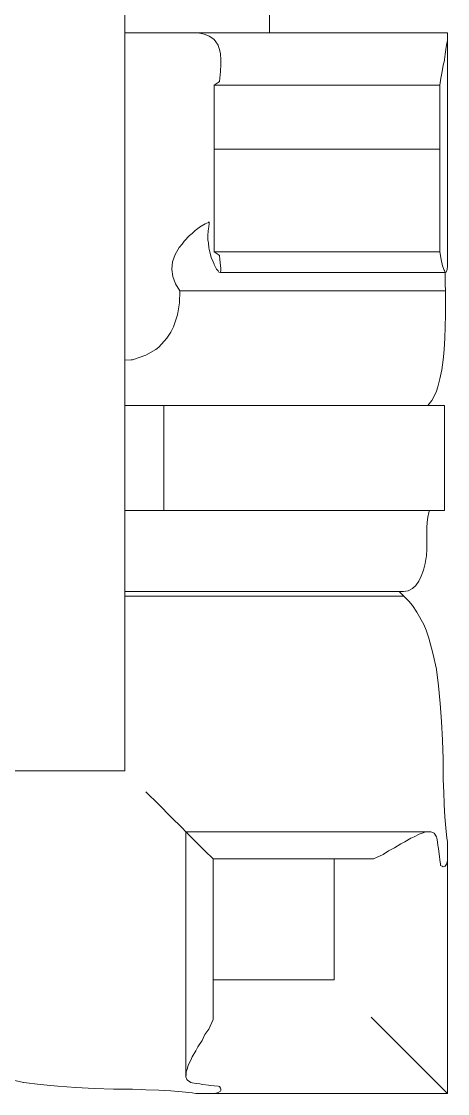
# Model space of a CAD drawing. Header units: millimetres. Extents: x -280308 to 6402717, y -14 to 2073074.
# Drawn here: x -38190.9 to -38006.2, y 490625 to 491089.4 of the extents above; entities that cross this region are included whole.
import ezdxf

# ---------------------------------------------------------------- set-up
doc = ezdxf.new("R2010")
doc.units = ezdxf.units.MM
doc.layers.get('0').update_dxf_attribs({"lineweight": 0})
doc.layers.add('A-FURN-EQPM', color=177, linetype='Continuous', lineweight=0)

# ---------------------------------------------------------------- blocks, each defined once
blk = doc.blocks.new('A$Cc6df37c2')
at = {"color": 0, "linetype": 'ByBlock', "lineweight": -2}
for p, q in [((222.06, -108.18), (222.06, 108.18)), ((284.71, -108.18), (284.71, 108.18)), ((222.06, -108.18), (225.36, -108.18)), ((222.06, -249.93), (222.06, -108.18)), ((225.36, -108.18), (231.13, -108.18)), ((236.7, -108.18), (231.13, -108.18)), ((236.7, -108.18), (241.96, -108.18)), ((246.83, -108.18), (241.96, -108.18)), ((246.83, -108.18), (251.21, -108.18)), ((251.21, -108.18), (253.64, -108.18)), ((253.64, -108.18), (255.02, -108.43)), ((284.71, -108.18), (253.64, -108.18)), ((255.02, -108.43), (256.32, -108.73)), ((256.32, -108.73), (258.21, -109.4)), ((258.21, -109.4), (258.51, -109.54)), ((258.51, -109.54), (260.15, -110.62)), ((260.15, -110.62), (260.7, -111.08)), ((261.41, -111.96), (260.7, -111.08)), ((284.71, -108.18), (361.8, -108.18)), ((361.83, -108.73), (361.8, -108.18)), ((361.85, -109.54), (361.83, -108.73)), ((361.88, -110.62), (361.85, -109.54)), ((361.89, -111.51), (361.88, -110.62)), ((261.41, -111.96), (262.44, -113.54)), ((262.44, -113.54), (262.46, -113.58)), ((262.46, -113.58), (263, -115.37)), ((263, -115.37), (263.46, -117.18)), ((360.83, -117.42), (361.13, -115.37)), ((361.13, -115.37), (361.45, -113.54)), ((361.45, -113.54), (361.78, -111.96)), ((361.89, -111.51), (361.78, -111.96)), ((361.89, -111.51), (361.89, -209.07)), ((263.46, -117.18), (263.47, -117.42)), ((263.58, -119.7), (263.47, -117.42)), ((263.67, -122.13), (263.58, -119.7)), ((360.5, -120.11), (360.03, -122.18)), ((360.54, -119.7), (360.5, -120.11)), ((360.83, -117.42), (360.54, -119.7)), ((263.42, -124.86), (263.19, -127.72)), ((263.42, -124.86), (263.46, -124.41)), ((263.46, -124.41), (263.67, -122.18)), ((263.67, -122.18), (263.67, -122.13)), ((359.03, -127.72), (359.51, -124.86)), ((360.03, -122.18), (359.51, -124.86)), ((262.46, -129.57), (260.73, -130.74)), ((263.09, -129.15), (262.46, -129.57)), ((263.19, -127.72), (263.09, -129.15)), ((358.59, -130.74), (359.03, -127.72)), ((358.59, -130.74), (260.73, -130.74)), ((260.73, -130.74), (260.73, -158.56)), ((358.59, -158.56), (358.59, -130.74)), ((358.59, -158.56), (260.73, -158.56)), ((260.73, -158.56), (260.73, -202.93)), ((358.59, -202.93), (358.59, -158.56)), ((258.21, -190.24), (256.76, -190.8)), ((258.62, -190.03), (258.21, -190.24)), ((258.52, -190.8), (258.62, -190.03)), ((251.21, -195), (250.07, -195.88)), ((252.43, -193.76), (251.21, -195)), ((254.77, -192.05), (252.43, -193.76)), ((255.02, -191.93), (254.77, -192.05)), ((256.76, -190.8), (255.02, -191.93)), ((258.04, -195.88), (258.06, -193.93)), ((258.06, -193.93), (258.1, -193.76)), ((258.1, -193.76), (258.21, -193.14)), ((258.21, -193.14), (258.35, -192.05)), ((258.35, -192.05), (258.52, -190.8)), ((247.75, -198.35), (246.83, -199.72)), ((250.07, -195.88), (247.75, -198.35)), ((258.02, -197.99), (258.04, -195.88)), ((258.07, -198.35), (258.02, -197.99)), ((258.21, -199.2), (258.07, -198.35)), ((258.43, -201.13), (258.21, -199.2)), ((243.79, -204.13), (242.72, -207.28)), ((245.58, -201.13), (243.79, -204.13)), ((246.83, -199.72), (245.58, -201.13)), ((258.52, -201.94), (258.43, -201.13)), ((259.08, -204.13), (258.52, -201.94)), ((259.44, -205.5), (259.08, -204.13)), ((358.59, -202.93), (260.73, -202.93)), ((260.73, -202.93), (262.46, -204.19)), ((262.46, -204.19), (263.09, -204.64)), ((359.05, -206.35), (358.59, -202.93)), ((242.72, -207.28), (242.39, -210.5)), ((260.23, -207.28), (259.44, -205.5)), ((260.7, -208.35), (260.23, -207.28)), ((260.73, -208.44), (260.7, -208.35)), ((261.78, -210.5), (260.73, -208.44)), ((263.09, -204.64), (263.2, -206.35)), ((263.2, -206.35), (263.5, -209.1)), ((359.67, -209.1), (359.05, -206.35)), ((242.39, -210.5), (242.81, -213.73)), ((261.82, -210.58), (261.78, -210.5)), ((262.46, -211.2), (261.82, -210.58)), ((262.78, -211.75), (262.46, -211.2)), ((263.46, -211.89), (262.78, -211.75)), ((263.61, -210.99), (263.46, -211.89)), ((360.81, -211.89), (263.46, -211.89)), ((263.5, -209.1), (263.67, -210.03)), ((263.67, -210.03), (263.61, -210.99)), ((360.42, -210.99), (359.67, -209.1)), ((360.5, -211.07), (360.42, -210.99)), ((360.86, -211.89), (360.5, -211.07)), ((360.83, -213.73), (360.81, -211.89)), ((360.86, -211.89), (360.81, -211.89)), ((361.26, -211.75), (360.86, -211.89)), ((361.65, -210.58), (361.26, -211.75)), ((361.89, -209.07), (361.65, -210.58)), ((242.81, -213.73), (243.96, -216.87)), ((243.96, -216.87), (245.84, -219.84)), ((360.92, -216.87), (360.83, -213.73)), ((361.06, -219.84), (360.92, -216.87)), ((245.84, -219.84), (245.71, -225.1)), ((361.06, -219.84), (245.84, -219.84)), ((361.05, -225.1), (361.06, -219.84)), ((245.71, -225.1), (244.8, -230.32)), ((360.98, -230.32), (361.05, -225.1)), ((244.8, -230.32), (243.12, -235.45)), ((360.85, -235.45), (360.98, -230.32)), ((243.12, -235.45), (241.96, -237.8)), ((360.66, -240.44), (360.85, -235.45)), ((240.2, -240.44), (236.7, -244.31)), ((241.96, -237.8), (240.2, -240.44)), ((360.41, -245.23), (360.66, -240.44)), ((235.48, -245.23), (231.13, -247.78)), ((236.7, -244.31), (235.48, -245.23)), ((360.2, -248.49), (360.41, -245.23)), ((224.77, -249.78), (222.06, -249.93)), ((222.06, -254.03), (222.06, -249.93)), ((225.36, -249.73), (224.77, -249.78)), ((231.13, -247.78), (225.36, -249.73)), ((359.34, -254.03), (360.03, -249.78)), ((360.03, -249.78), (360.2, -248.49)), ((222.06, -257.95), (222.06, -254.03)), ((358.56, -257.95), (359.34, -254.03)), ((222.06, -261.5), (222.06, -257.95)), ((357.69, -261.5), (358.56, -257.95)), ((222.06, -264.63), (222.06, -261.5)), ((222.06, -267.32), (222.06, -264.63)), ((355.02, -267.32), (356.55, -264.63)), ((356.55, -264.63), (357.13, -263.35)), ((357.13, -263.35), (357.69, -261.5)), ((222.06, -269.53), (222.06, -267.32)), ((353.4, -269.53), (355.02, -267.32)), ((222.06, -269.53), (225.36, -269.53)), ((222.06, -315.08), (222.06, -269.53)), ((225.36, -269.53), (231.13, -269.53)), ((231.13, -269.53), (236.7, -269.53)), ((236.7, -269.53), (238.93, -269.53)), ((238.93, -269.53), (238.93, -315.08)), ((353.4, -269.53), (238.93, -269.53)), ((353.4, -269.53), (360.59, -269.53)), ((360.59, -315.08), (360.59, -269.53)), ((225.36, -315.08), (222.06, -315.08)), ((222.06, -315.83), (222.06, -315.08)), ((231.13, -315.08), (225.36, -315.08)), ((236.7, -315.08), (231.13, -315.08)), ((238.93, -315.08), (236.7, -315.08)), ((354.12, -315.08), (238.93, -315.08)), ((353.84, -315.83), (354.12, -315.08)), ((360.59, -315.08), (354.12, -315.08)), ((222.06, -317.85), (222.06, -315.83)), ((222.06, -320.12), (222.06, -317.85)), ((222.06, -322.54), (222.06, -320.12)), ((352.85, -322.54), (353.02, -320.12)), ((353.02, -320.12), (353.36, -317.85)), ((353.36, -317.85), (353.84, -315.83)), ((222.06, -325.02), (222.06, -322.54)), ((222.06, -328.3), (222.06, -325.02)), ((352.84, -325.02), (352.85, -322.54)), ((352.97, -328.3), (352.84, -325.02)), ((222.06, -331.6), (222.06, -328.3)), ((352.92, -331.6), (352.97, -328.3)), ((222.06, -334.84), (222.06, -331.6)), ((352.69, -334.84), (352.92, -331.6)), ((222.06, -337.93), (222.06, -334.84)), ((222.06, -340.81), (222.06, -337.93)), ((351.44, -340.81), (352.19, -337.93)), ((352.19, -337.93), (352.63, -335.37)), ((352.63, -335.37), (352.69, -334.84)), ((222.06, -343.4), (222.06, -340.81)), ((222.06, -345.64), (222.06, -343.4)), ((349.37, -345.64), (350.49, -343.4)), ((350.49, -343.4), (351.44, -340.81)), ((222.06, -347.48), (222.06, -345.64)), ((222.06, -348.87), (222.06, -347.48)), ((346.73, -348.85), (348.1, -347.48)), ((348.1, -347.48), (349.37, -345.64)), ((222.06, -349.77), (222.06, -348.87)), ((222.06, -350.17), (222.06, -349.77)), ((340.97, -350.16), (222.06, -350.17)), ((222.06, -352.11), (222.06, -350.17)), ((342.98, -352.11), (222.06, -352.11)), ((222.06, -354.22), (222.06, -352.11)), ((342.98, -352.11), (340.97, -350.16)), ((342.84, -350.17), (340.97, -350.16)), ((342.84, -350.17), (344.81, -349.77)), ((345.15, -354.22), (342.98, -352.11)), ((344.81, -349.77), (346.71, -348.87)), ((346.71, -348.87), (346.73, -348.85)), ((222.06, -359.02), (222.06, -354.22)), ((346.73, -356.1), (345.15, -354.22)), ((348.63, -359.02), (346.73, -356.1)), ((222.06, -364.42), (222.06, -359.02)), ((351.54, -364.42), (348.63, -359.02)), ((222.06, -370.36), (222.06, -364.42)), ((352.63, -366.84), (351.54, -364.42)), ((353.78, -370.36), (352.63, -366.84)), ((222.06, -376.81), (222.06, -370.36)), ((355.55, -376.81), (353.78, -370.36)), ((222.06, -383.7), (222.06, -376.81)), ((357.1, -383.7), (355.55, -376.81)), ((222.06, -390.98), (222.06, -383.7)), ((357.13, -383.86), (357.1, -383.7)), ((358, -390.98), (357.13, -383.86)), ((222.06, -398.59), (222.06, -390.98)), ((358.73, -398.59), (358, -390.98)), ((222.06, -406.47), (222.06, -398.59)), ((359.3, -406.47), (358.73, -398.59)), ((222.06, -414.54), (222.06, -406.47)), ((359.71, -414.54), (359.3, -406.47)), ((222.06, -422.75), (222.06, -414.54)), ((359.96, -422.75), (359.71, -414.54)), ((222.06, -427.73), (222.06, -422.75)), ((360.04, -431.03), (359.96, -422.75)), ((178.04, -427.73), (171.14, -427.73)), ((185.32, -427.73), (178.04, -427.73)), ((192.93, -427.73), (185.32, -427.73)), ((200.8, -427.73), (192.93, -427.73)), ((208.88, -427.73), (200.8, -427.73)), ((208.88, -427.73), (217.09, -427.73)), ((217.09, -427.73), (222.06, -427.73)), ((360.2, -434.71), (360.04, -431.03)), ((360.25, -436.8), (360.2, -434.71)), ((231.13, -436.8), (236.7, -442.36)), ((360.46, -442.36), (360.25, -436.8)), ((236.7, -442.36), (241.96, -447.63)), ((360.76, -447.63), (360.46, -442.36)), ((241.96, -447.63), (246.83, -452.49)), ((361.14, -452.49), (360.76, -447.63)), ((246.83, -452.49), (248.47, -454.14)), ((354.62, -454.14), (248.47, -454.14)), ((248.47, -454.14), (248.47, -560.29)), ((248.47, -454.14), (248.59, -454.25)), ((248.59, -454.25), (249.52, -455.19)), ((349.61, -455.19), (350.91, -454.83)), ((350.91, -454.83), (352.47, -454.25)), ((352.47, -454.25), (353.71, -454.2)), ((353.71, -454.2), (354.62, -454.14)), ((354.62, -454.14), (355.79, -454.61)), ((355.79, -454.61), (356.14, -454.84)), ((356.14, -454.84), (357.11, -456.3)), ((361.59, -456.87), (361.14, -452.49)), ((249.52, -455.19), (251.23, -456.9)), ((251.23, -456.9), (253.66, -459.33)), ((253.66, -459.33), (256.72, -462.39)), ((338.9, -461.17), (341.62, -459.33)), ((341.62, -459.33), (343.43, -458.5)), ((343.43, -458.5), (346, -456.9)), ((346, -456.9), (347.46, -456.32)), ((347.46, -456.32), (349.61, -455.19)), ((357.11, -456.3), (357.12, -456.34)), ((357.12, -456.34), (357.2, -456.87)), ((357.2, -456.87), (357.47, -458.58)), ((357.47, -458.58), (357.63, -460.14)), ((361.79, -458.41), (361.59, -456.87)), ((361.81, -460.69), (361.79, -458.41)), ((256.72, -462.39), (260.29, -465.95)), ((329.79, -465.95), (333.99, -464.07)), ((333.99, -464.07), (336.36, -462.39)), ((336.36, -462.39), (338.9, -461.17)), ((357.63, -460.14), (357.75, -460.69)), ((357.75, -460.69), (357.93, -461.47)), ((357.93, -461.47), (358.29, -463.87)), ((358.29, -463.87), (358.45, -464.91)), ((361.85, -463.87), (361.81, -460.69)), ((361.88, -466.37), (361.85, -463.87)), ((260.29, -465.95), (312.7, -465.95)), ((260.29, -465.95), (260.29, -518.37)), ((329.79, -465.95), (312.7, -465.95)), ((312.7, -465.95), (312.7, -518.37)), ((358.45, -464.91), (358.59, -466.37)), ((358.59, -466.37), (358.76, -468.13)), ((358.76, -468.13), (358.82, -468.76)), ((358.82, -468.76), (359.59, -469.12)), ((360.87, -469.12), (361.44, -468.13)), ((361.44, -468.13), (361.89, -466.72)), ((361.89, -466.72), (361.88, -466.37)), ((361.89, -466.72), (361.89, -567.56)), ((359.59, -469.12), (360.04, -469.34)), ((360.04, -469.34), (360.5, -469.26)), ((360.5, -469.26), (360.87, -469.12)), ((312.7, -518.37), (260.29, -518.37)), ((260.29, -518.37), (260.29, -535.45)), ((260.29, -535.45), (258.41, -539.65)), ((333.99, -539.65), (328.79, -534.46)), ((256.72, -542.02), (255.51, -544.57)), ((258.41, -539.65), (256.72, -542.02)), ((338.9, -544.57), (333.99, -539.65)), ((253.66, -547.29), (252.84, -549.09)), ((255.51, -544.57), (253.66, -547.29)), ((343.43, -549.09), (338.9, -544.57)), ((251.23, -551.67), (250.66, -553.13)), ((252.84, -549.09), (251.23, -551.67)), ((347.46, -553.13), (343.43, -549.09)), ((249.17, -556.58), (248.59, -558.13)), ((249.52, -555.27), (249.17, -556.58)), ((250.66, -553.13), (249.52, -555.27)), ((350.91, -556.58), (347.46, -553.13)), ((353.71, -559.38), (350.91, -556.58)), ((178.04, -562.77), (171.14, -561.21)), ((248.53, -559.38), (248.47, -560.29)), ((248.47, -560.29), (248.95, -561.46)), ((248.59, -558.13), (248.53, -559.38)), ((248.95, -561.46), (249.18, -561.8)), ((249.18, -561.8), (250.64, -562.77)), ((355.79, -561.46), (353.71, -559.38)), ((357.11, -562.77), (355.79, -561.46)), ((178.19, -562.8), (178.04, -562.77)), ((185.32, -563.66), (178.19, -562.8)), ((192.93, -564.39), (185.32, -563.66)), ((200.8, -564.97), (192.93, -564.39)), ((208.88, -565.38), (200.8, -564.97)), ((217.09, -565.63), (208.88, -565.38)), ((225.36, -565.7), (217.09, -565.63)), ((229.04, -565.86), (225.36, -565.7)), ((231.13, -565.91), (229.04, -565.86)), ((236.7, -566.13), (231.13, -565.91)), ((241.96, -566.43), (236.7, -566.13)), ((246.83, -566.8), (241.96, -566.43)), ((250.64, -562.77), (250.68, -562.78)), ((250.68, -562.78), (251.21, -562.87)), ((251.21, -562.87), (252.91, -563.13)), ((252.91, -563.13), (254.47, -563.3)), ((254.47, -563.3), (255.02, -563.42)), ((255.02, -563.42), (255.81, -563.59)), ((255.81, -563.59), (258.21, -563.96)), ((258.21, -563.96), (259.24, -564.11)), ((259.24, -564.11), (260.7, -564.25)), ((260.7, -564.25), (262.46, -564.42)), ((262.46, -564.42), (263.09, -564.49)), ((263.09, -564.49), (263.46, -565.26)), ((263.46, -565.26), (263.67, -565.71)), ((263.59, -566.17), (263.46, -566.53)), ((263.67, -565.71), (263.59, -566.17)), ((357.63, -563.3), (357.11, -562.77)), ((360.5, -566.17), (357.63, -563.3)), ((361.89, -567.56), (360.5, -566.17)), ((251.21, -567.25), (246.83, -566.8)), ((252.75, -567.46), (251.21, -567.25)), ((255.02, -567.48), (252.75, -567.46)), ((258.21, -567.51), (255.02, -567.48)), ((260.7, -567.55), (258.21, -567.51)), ((261.05, -567.56), (260.7, -567.55)), ((262.46, -567.11), (261.05, -567.56)), ((361.89, -567.56), (261.05, -567.56)), ((263.46, -566.53), (262.46, -567.11))]:
    blk.add_line(p, q, dxfattribs=at)
blk = doc.blocks.new('A$C834590f0')
at = {"layer": 'A-FURN-EQPM', "color": 32, "ltscale": 0.25, "true_color": 0xdd6108}
blk.add_blockref('A$Cc6df37c2', (-62675.99, -8538.81), dxfattribs=at)
blk = doc.blocks.new('A$C286adef0')
at = {"ltscale": 0.25}
blk.add_blockref('A$C834590f0', (70322.8, -713.83), dxfattribs=at)
blk = doc.blocks.new('3')
at = {"ltscale": 0.25}
blk.add_blockref('A$C286adef0', (-46014.9, 500445.22), dxfattribs=at)

msp = doc.modelspace()

# ---------------------------------------------------------------- block references
msp.add_blockref('3', (0, 0))

doc.saveas('drawing.dxf')
